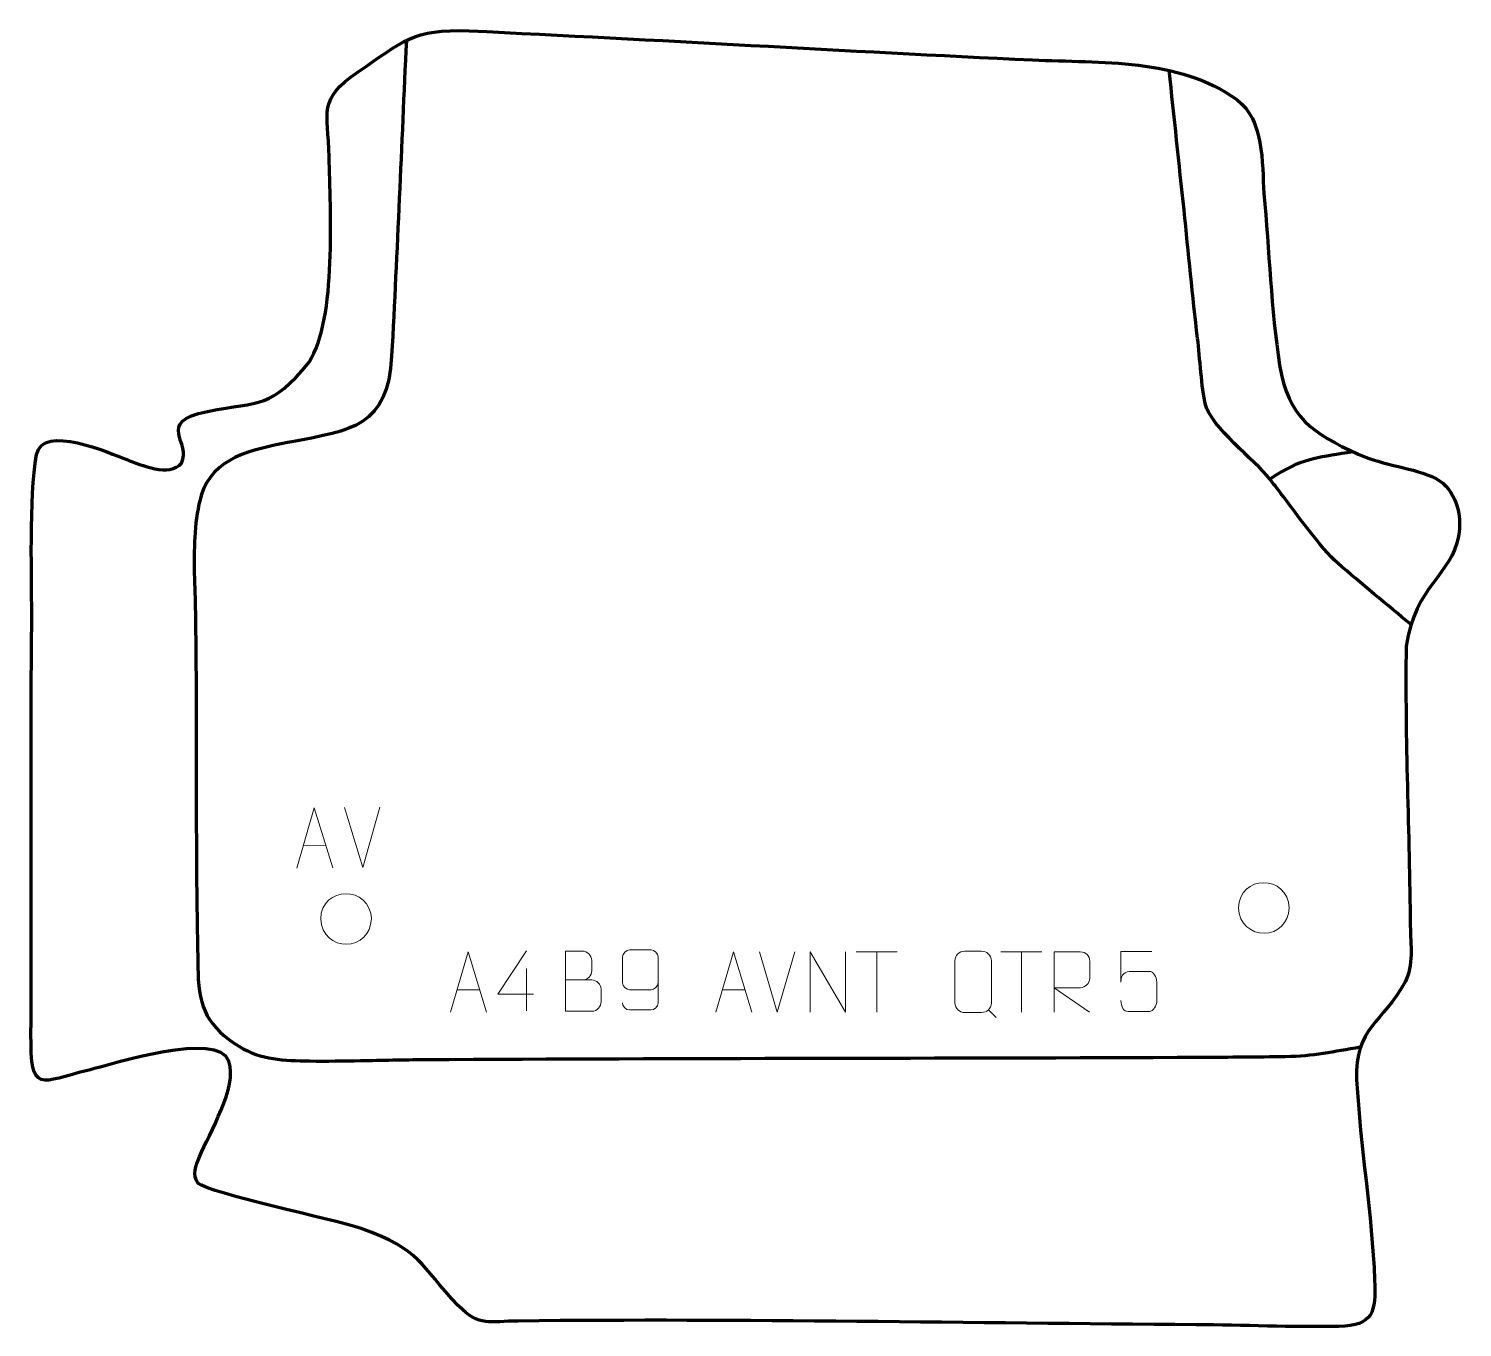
# Model space of a CAD drawing. Header units: millimetres. Extents: x -548 to 46, y 77 to 616.
import ezdxf

# ---------------------------------------------------------------- set-up
doc = ezdxf.new("R2010")
doc.units = ezdxf.units.MM
doc.header["$MEASUREMENT"] = 0
doc.layers.add('layer 2', color=7, linetype='Continuous')
doc.layers.add('layer 3', color=7, linetype='Continuous')

msp = doc.modelspace()

# ---------------------------------------------------------------- linework, layer by layer
at = {"layer": 'layer 2', "color": 140, "lineweight": 158}
for points, knots in [([(-391.5824, 611.3162), (-393.618, 567.7227), (-395.3426, 524.1177), (-397.6835, 480.5385), (-397.6835, 480.5385), (-399.2794, 450.9359), (-414.1869, 449.6619), (-439.1506, 444.8443), (-439.1506, 444.8443), (-439.1506, 444.8443), (-440.8695, 444.5126), (-440.8695, 444.5126), (-440.8695, 444.5126), (-455.1072, 441.6744), (-472.0853, 438.3896), (-476.6706, 422.5599), (-476.6706, 422.5599), (-479.4181, 413.0749), (-479.7359, 401.5319), (-479.5569, 391.6786), (-479.5569, 391.6786), (-479.5569, 391.6786), (-479.5308, 390.2412), (-479.5308, 390.2412), (-479.5308, 390.2412), (-479.4092, 384.8007), (-479.1961, 379.3639), (-479.0955, 373.9233), (-479.0955, 373.9233), (-478.4913, 334.1889), (-478.9785, 294.232), (-478.4748, 254.4124), (-478.4748, 254.4124), (-478.3488, 244.4457), (-478.1836, 234.4816), (-477.975, 224.5163), (-477.975, 224.5163), (-477.6552, 209.8477), (-473.7415, 201.9713), (-461.0498, 194.0612), (-461.0498, 194.0612), (-451.67, 188.2152), (-442.3381, 188.2372), (-431.6919, 187.9952), (-431.6919, 187.9952), (-424.6626, 187.8351), (-417.6425, 188.0137), (-410.615, 188.139), (-410.615, 188.139), (-401.6953, 188.2636), (-392.784, 188.496), (-383.8622, 188.5713), (-383.8622, 188.5713), (-276.4792, 189.1905), (-169.0934, 189.0459), (-61.7097, 189.5455), (-61.7097, 189.5455), (-50.1549, 189.5996), (-38.6032, 189.6969), (-27.0493, 189.8574), (-27.0493, 189.8574), (-15.2167, 190.0254), (-7.1492, 191.9555), (4.257, 193.81)], [0, 0, 0, 0, 0.05882353, 0.05882353, 0.05882353, 0.05882353, 0.11764706, 0.11764706, 0.11764706, 0.11764706, 0.17647059, 0.17647059, 0.17647059, 0.17647059, 0.23529412, 0.23529412, 0.23529412, 0.23529412, 0.29411765, 0.29411765, 0.29411765, 0.29411765, 0.35294118, 0.35294118, 0.35294118, 0.35294118, 0.41176471, 0.41176471, 0.41176471, 0.41176471, 0.47058824, 0.47058824, 0.47058824, 0.47058824, 0.52941176, 0.52941176, 0.52941176, 0.52941176, 0.58823529, 0.58823529, 0.58823529, 0.58823529, 0.64705882, 0.64705882, 0.64705882, 0.64705882, 0.70588235, 0.70588235, 0.70588235, 0.70588235, 0.76470588, 0.76470588, 0.76470588, 0.76470588, 0.82352941, 0.82352941, 0.82352941, 0.82352941, 0.88235294, 0.88235294, 0.88235294, 0.88235294, 1, 1, 1, 1]), ([(25.1699, 368.9853), (15.1645, 377.3824), (4.5825, 385.9149), (-5.196, 394.4752), (-5.196, 394.4752), (-12.1651, 400.5762), (-22.672, 415.4676), (-28.8301, 423.4264), (-28.8301, 423.4264), (-30.3549, 425.397), (-31.8796, 427.3677), (-33.4044, 429.3383), (-33.4044, 429.3383), (-39.3448, 437.0157), (-58.0481, 451.3375), (-60.111, 460.2229), (-60.111, 460.2229), (-61.7766, 467.3973), (-62.4108, 479.7706), (-63.3776, 487.7492), (-63.3776, 487.7492), (-65.5212, 505.4382), (-67.1336, 523.1976), (-69.0019, 540.9183), (-69.0019, 540.9183), (-71.0601, 560.2522), (-73.1086, 579.5874), (-75.1472, 598.9234)], [0, 0, 0, 0, 0.125, 0.125, 0.125, 0.125, 0.25, 0.25, 0.25, 0.25, 0.375, 0.375, 0.375, 0.375, 0.5, 0.5, 0.5, 0.5, 0.625, 0.625, 0.625, 0.625, 0.75, 0.75, 0.75, 0.75, 1, 1, 1, 1]), ([(1.0078, 440.7427), (-11.7913, 438.3033), (-19.2898, 438.4029), (-30.6085, 431.1339), (-30.6085, 431.1339), (-30.6085, 431.1339), (-33.4044, 429.3383), (-33.4044, 429.3383)], [0, 0, 0, 0, 0.33333333, 0.33333333, 0.33333333, 0.33333333, 1, 1, 1, 1])]:
    msp.add_open_spline(points, degree=3, knots=knots, dxfattribs=at)
at = {"layer": 'layer 3', "color": 242, "lineweight": 158}
msp.add_open_spline([(-431.9322, 477.854), (-447.9733, 458.3959), (-451.7593, 461.8491), (-474.0433, 457.4502), (-474.0433, 457.4502), (-496.3445, 453.0477), (-480.0348, 444.3437), (-484.9067, 436.0196), (-484.9067, 436.0196), (-489.6482, 430.0134), (-501.8144, 435.2737), (-507.5499, 437.4411), (-507.5499, 437.4411), (-514.6521, 440.2186), (-542.5459, 452.4717), (-544.946, 439.5148), (-544.946, 439.5148), (-548.2417, 421.7223), (-546.8048, 387.7672), (-546.9833, 368.5874), (-546.9833, 368.5874), (-547.5824, 312.0622), (-546.929, 255.6143), (-547.2941, 199.1438), (-547.2941, 199.1438), (-547.4585, 173.8145), (-543.7477, 179.2173), (-523.1728, 184.1782), (-523.1728, 184.1782), (-513.4754, 186.7338), (-469.6083, 200.5647), (-465.1835, 187.8201), (-465.1835, 187.8201), (-461.4539, 177.078), (-473.3933, 157.9603), (-477.4493, 148.1346), (-477.4493, 148.1346), (-478.8975, 144.6262), (-480.4547, 140.645), (-478.0056, 137.3155), (-478.0056, 137.3155), (-472.7298, 132.8306), (-422.8767, 122.5816), (-410.2711, 118.4741), (-410.2711, 118.4741), (-384.9679, 109.3917), (-386.5899, 103.6842), (-369.8929, 86.3676), (-369.8929, 86.3676), (-361.44, 77.6011), (-356.7527, 79.9414), (-345.2304, 80.0764), (-345.2304, 80.0764), (-251.8422, 81.1146), (-157.5201, 79.1289), (-64.0315, 78.553), (-64.0315, 78.553), (-44.5577, 78.4081), (-24.0747, 77.4597), (-4.7646, 77.8411), (-4.7646, 77.8411), (9.428, 78.1214), (10.6357, 83.7343), (10.0773, 97.1049), (10.0773, 97.1049), (8.9422, 124.2924), (4.1554, 152.4907), (2.5912, 180.0811), (2.5912, 180.0811), (1.7737, 202.0204), (13.4194, 203.6409), (22.7028, 220.7484), (22.7028, 220.7484), (26.338, 227.4474), (24.9184, 236.3769), (24.8529, 244.0118), (24.8529, 244.0118), (24.5228, 282.4828), (22.5586, 321.6749), (23.1357, 359.986), (23.1357, 359.986), (26.9538, 385.3831), (41.8342, 389.2434), (44.8492, 405.66), (44.8492, 405.66), (46.4397, 414.3211), (43.8564, 425.0643), (35.5071, 429.5801), (35.5071, 429.5801), (26.1885, 434.2044), (14.1067, 434.8583), (3.1971, 439.7237), (3.1971, 439.7237), (-15.6592, 448.4198), (-25.8672, 454.9408), (-29.3497, 476.5659), (-29.3497, 476.5659), (-32.868, 499.6265), (-33.6654, 524.4111), (-35.8433, 547.8567), (-35.8433, 547.8567), (-36.7065, 560.6503), (-35.6738, 578.3203), (-47.1405, 586.8134), (-47.1405, 586.8134), (-71.4363, 604.2744), (-103.2153, 601.9382), (-131.914, 603.2687), (-131.914, 603.2687), (-209.8013, 606.8889), (-287.6551, 611.7101), (-365.5051, 615.345), (-365.5051, 615.345), (-388.9694, 616.2339), (-393.117, 610.8406), (-411.5081, 598.3352), (-411.5081, 598.3352), (-428.6631, 586.6701), (-423.9466, 582.2229), (-423.6056, 563.0052), (-423.6056, 563.0052), (-423.2143, 540.9624), (-420.2823, 496.2105), (-431.9322, 477.854)], degree=3, knots=[0, 0, 0, 0, 0.03125, 0.03125, 0.03125, 0.03125, 0.0625, 0.0625, 0.0625, 0.0625, 0.09375, 0.09375, 0.09375, 0.09375, 0.125, 0.125, 0.125, 0.125, 0.15625, 0.15625, 0.15625, 0.15625, 0.1875, 0.1875, 0.1875, 0.1875, 0.21875, 0.21875, 0.21875, 0.21875, 0.25, 0.25, 0.25, 0.25, 0.28125, 0.28125, 0.28125, 0.28125, 0.3125, 0.3125, 0.3125, 0.3125, 0.34375, 0.34375, 0.34375, 0.34375, 0.375, 0.375, 0.375, 0.375, 0.40625, 0.40625, 0.40625, 0.40625, 0.4375, 0.4375, 0.4375, 0.4375, 0.46875, 0.46875, 0.46875, 0.46875, 0.5, 0.5, 0.5, 0.5, 0.53125, 0.53125, 0.53125, 0.53125, 0.5625, 0.5625, 0.5625, 0.5625, 0.59375, 0.59375, 0.59375, 0.59375, 0.625, 0.625, 0.625, 0.625, 0.65625, 0.65625, 0.65625, 0.65625, 0.6875, 0.6875, 0.6875, 0.6875, 0.71875, 0.71875, 0.71875, 0.71875, 0.75, 0.75, 0.75, 0.75, 0.78125, 0.78125, 0.78125, 0.78125, 0.8125, 0.8125, 0.8125, 0.8125, 0.84375, 0.84375, 0.84375, 0.84375, 0.875, 0.875, 0.875, 0.875, 0.90625, 0.90625, 0.90625, 0.90625, 0.9375, 0.9375, 0.9375, 0.9375, 1, 1, 1, 1], dxfattribs=at)
at = {"layer": 'layer 3', "color": 250, "lineweight": 9}
for points, knots in [([(-437.0041, 268.0062), (-437.0041, 268.0062), (-429.8808, 293.0315), (-429.8808, 293.0315), (-429.8808, 293.0315), (-429.8808, 293.0315), (-422.0639, 268.1542), (-422.0639, 268.1542)], [0, 0, 0, 0, 0.33333333, 0.33333333, 0.33333333, 0.33333333, 1, 1, 1, 1]), ([(-46.3771, 251.4418), (-46.3722, 258.0826), (-41.1366, 261.9806), (-35.9805, 261.9347), (-35.9805, 261.9347), (-30.8264, 262.0828), (-25.5125, 258.0719), (-25.3759, 251.4325), (-25.3759, 251.4325), (-25.6834, 245.0998), (-30.0851, 241.0253), (-35.7725, 240.9396), (-35.7725, 240.9396), (-40.9266, 240.7915), (-46.2406, 244.8024), (-46.3771, 251.4418)], [0, 0, 0, 0, 0.2, 0.2, 0.2, 0.2, 0.4, 0.4, 0.4, 0.4, 0.6, 0.6, 0.6, 0.6, 1, 1, 1, 1]), ([(-427.086, 246.8751), (-427.0811, 253.5159), (-421.8455, 257.414), (-416.6895, 257.3681), (-416.6895, 257.3681), (-411.5354, 257.5161), (-406.2214, 253.5053), (-406.0849, 246.8659), (-406.0849, 246.8659), (-406.3924, 240.5332), (-410.7941, 236.4587), (-416.4814, 236.3729), (-416.4814, 236.3729), (-421.6355, 236.2249), (-426.9495, 240.2358), (-427.086, 246.8751)], [0, 0, 0, 0, 0.2, 0.2, 0.2, 0.2, 0.4, 0.4, 0.4, 0.4, 0.6, 0.6, 0.6, 0.6, 1, 1, 1, 1]), ([(-373.2666, 208.2534), (-373.2666, 208.2534), (-365.8956, 233.2069), (-365.8956, 233.2069), (-365.8956, 233.2069), (-365.8956, 233.2069), (-358.3257, 208.2534), (-358.3257, 208.2534)], [0, 0, 0, 0, 0.33333333, 0.33333333, 0.33333333, 0.33333333, 1, 1, 1, 1]), ([(-338.8631, 215.6134), (-338.8631, 215.6134), (-353.6848, 215.6134), (-353.6848, 215.6134), (-353.6848, 215.6134), (-353.6848, 215.6134), (-341.8072, 233.6839), (-341.8072, 233.6839)], [0, 0, 0, 0, 0.33333333, 0.33333333, 0.33333333, 0.33333333, 1, 1, 1, 1]), ([(-325.5614, 221.5726), (-321.9228, 221.573), (-318.3357, 221.573), (-314.6963, 221.5726), (-314.6963, 221.5726), (-312.7209, 221.5553), (-310.7973, 219.8192), (-310.7973, 217.7696), (-310.7973, 217.7696), (-310.7977, 216.641), (-310.7977, 213.5916), (-310.7973, 212.4627), (-310.7973, 212.4627), (-310.7797, 210.6048), (-312.3218, 208.5909), (-314.6433, 208.6078), (-314.6433, 208.6078), (-318.2831, 208.6082), (-321.9225, 208.6082), (-325.5614, 208.6078), (-325.5614, 208.6078), (-325.5614, 216.9261), (-325.5614, 225.2439), (-325.5614, 233.5614), (-325.5614, 233.5614), (-323.1877, 233.5614), (-320.8136, 233.5614), (-318.4394, 233.5614), (-318.4394, 233.5614), (-316.7586, 233.579), (-314.6618, 231.6685), (-314.6441, 229.7061), (-314.6441, 229.7061), (-314.6445, 227.64), (-314.6445, 227.494), (-314.6441, 225.4275), (-314.6441, 225.4275), (-314.6268, 223.3614), (-316.4813, 221.5553), (-318.4913, 221.5726)], [0, 0, 0, 0, 0.09090909, 0.09090909, 0.09090909, 0.09090909, 0.18181818, 0.18181818, 0.18181818, 0.18181818, 0.27272727, 0.27272727, 0.27272727, 0.27272727, 0.36363636, 0.36363636, 0.36363636, 0.36363636, 0.45454545, 0.45454545, 0.45454545, 0.45454545, 0.54545455, 0.54545455, 0.54545455, 0.54545455, 0.63636364, 0.63636364, 0.63636364, 0.63636364, 0.72727273, 0.72727273, 0.72727273, 0.72727273, 0.81818182, 0.81818182, 0.81818182, 0.81818182, 1, 1, 1, 1]), ([(-301.9739, 212.0792), (-301.9498, 210.7397), (-300.5936, 209.0864), (-299.0217, 209.1208), (-299.0217, 209.1208), (-296.0369, 209.1211), (-293.0517, 209.1211), (-290.0663, 209.1208), (-290.0663, 209.1208), (-288.8472, 209.1058), (-287.119, 210.5434), (-287.114, 212.0792), (-287.114, 212.0792), (-287.1143, 218.4396), (-287.1143, 224.8004), (-287.114, 231.1612), (-287.114, 231.1612), (-287.1187, 232.3241), (-288.8472, 234.0952), (-290.0663, 234.1196), (-290.0663, 234.1196), (-293.0517, 234.1193), (-296.0369, 234.1193), (-299.0217, 234.1196), (-299.0217, 234.1196), (-300.2998, 234.0758), (-301.9695, 232.4613), (-301.9739, 231.1612), (-301.9739, 231.1612), (-301.9739, 227.5778), (-301.9739, 223.9948), (-301.9739, 220.412), (-301.9739, 220.412), (-301.9354, 218.9338), (-300.3527, 217.5009), (-299.0217, 217.503), (-299.0217, 217.503), (-296.0369, 217.5027), (-293.0517, 217.5027), (-290.0663, 217.503), (-290.0663, 217.503), (-288.7368, 217.498), (-287.0938, 219.0052), (-287.1355, 220.4338)], [0, 0, 0, 0, 0.08333333, 0.08333333, 0.08333333, 0.08333333, 0.16666667, 0.16666667, 0.16666667, 0.16666667, 0.25, 0.25, 0.25, 0.25, 0.33333333, 0.33333333, 0.33333333, 0.33333333, 0.41666667, 0.41666667, 0.41666667, 0.41666667, 0.5, 0.5, 0.5, 0.5, 0.58333333, 0.58333333, 0.58333333, 0.58333333, 0.66666667, 0.66666667, 0.66666667, 0.66666667, 0.75, 0.75, 0.75, 0.75, 0.83333333, 0.83333333, 0.83333333, 0.83333333, 1, 1, 1, 1]), ([(-263.2666, 208.2534), (-263.2666, 208.2534), (-255.8956, 233.2069), (-255.8956, 233.2069), (-255.8956, 233.2069), (-255.8956, 233.2069), (-248.3257, 208.2534), (-248.3257, 208.2534)], [0, 0, 0, 0, 0.33333333, 0.33333333, 0.33333333, 0.33333333, 1, 1, 1, 1]), ([(-224.1234, 208.2534), (-224.1234, 208.2534), (-224.1234, 233.2069), (-224.1234, 233.2069), (-224.1234, 233.2069), (-224.1234, 233.2069), (-209.4686, 208.2534), (-209.4686, 208.2534), (-209.4686, 208.2534), (-209.4686, 208.2534), (-209.4686, 233.2069), (-209.4686, 233.2069)], [0, 0, 0, 0, 0.25, 0.25, 0.25, 0.25, 0.5, 0.5, 0.5, 0.5, 1, 1, 1, 1]), ([(-160.0518, 233.4839), (-157.684, 233.4839), (-155.316, 233.4839), (-152.948, 233.4839), (-152.948, 233.4839), (-150.9662, 233.5201), (-148.9389, 232.0016), (-148.9118, 229.52), (-148.9118, 229.52), (-148.9121, 223.6694), (-148.9121, 217.8185), (-148.9118, 211.9671), (-148.9118, 211.9671), (-149.054, 209.6018), (-150.7615, 208.0955), (-152.948, 208.0845), (-152.948, 208.0845), (-155.322, 208.085), (-157.6958, 208.085), (-160.0693, 208.0845), (-160.0693, 208.0845), (-162.0292, 207.9773), (-164.037, 209.8958), (-164.0255, 211.9495), (-164.0255, 211.9495), (-164.0252, 217.8235), (-164.0252, 223.6973), (-164.0255, 229.5707), (-164.0255, 229.5707), (-164.0212, 231.7473), (-162.243, 233.4976), (-160.0518, 233.4839)], [0, 0, 0, 0, 0.11111111, 0.11111111, 0.11111111, 0.11111111, 0.22222222, 0.22222222, 0.22222222, 0.22222222, 0.33333333, 0.33333333, 0.33333333, 0.33333333, 0.44444444, 0.44444444, 0.44444444, 0.44444444, 0.55555556, 0.55555556, 0.55555556, 0.55555556, 0.66666667, 0.66666667, 0.66666667, 0.66666667, 0.77777778, 0.77777778, 0.77777778, 0.77777778, 1, 1, 1, 1]), ([(-122.8005, 208.2534), (-122.8005, 208.2534), (-122.8005, 233.2069), (-122.8005, 233.2069), (-122.8005, 233.2069), (-119.2057, 233.2069), (-115.6102, 233.2069), (-112.015, 233.2069), (-112.015, 233.2069), (-109.6897, 233.1692), (-108.1324, 231.6792), (-108.1365, 229.3128), (-108.1365, 229.3128), (-108.1369, 227.2773), (-108.1369, 224.2179), (-108.1365, 222.1819), (-108.1365, 222.1819), (-108.143, 220.3064), (-109.9553, 218.3646), (-111.9648, 218.3455), (-111.9648, 218.3455), (-111.9648, 218.3455), (-122.8005, 218.3455), (-122.8005, 218.3455), (-122.8005, 218.3455), (-122.8005, 218.3455), (-108.1458, 208.2534), (-108.1458, 208.2534)], [0, 0, 0, 0, 0.125, 0.125, 0.125, 0.125, 0.25, 0.25, 0.25, 0.25, 0.375, 0.375, 0.375, 0.375, 0.5, 0.5, 0.5, 0.5, 0.625, 0.625, 0.625, 0.625, 0.75, 0.75, 0.75, 0.75, 1, 1, 1, 1]), ([(-82.3511, 233.3888), (-82.3511, 233.3888), (-95.2028, 233.3888), (-95.2028, 233.3888), (-95.2028, 233.3888), (-95.2025, 229.1582), (-95.2025, 224.9273), (-95.2028, 220.6961), (-95.2028, 220.6961), (-95.2031, 224.0062), (-93.5721, 225.078), (-90.7601, 225.1385), (-90.7601, 225.1385), (-88.3205, 225.1388), (-85.881, 225.1388), (-83.4418, 225.1385), (-83.4418, 225.1385), (-81.792, 225.1453), (-80.3171, 222.7648), (-80.2886, 220.6961), (-80.2886, 220.6961), (-80.2889, 218.1088), (-80.2889, 215.5212), (-80.2886, 212.9335), (-80.2886, 212.9335), (-80.2424, 210.9741), (-81.7418, 208.5378), (-83.3677, 208.4793), (-83.3677, 208.4793), (-85.3242, 208.4796), (-90.2192, 208.4796), (-92.1762, 208.4793), (-92.1762, 208.4793), (-94.0217, 208.4705), (-95.1288, 210.4353), (-95.1496, 212.9864)], [0, 0, 0, 0, 0.1, 0.1, 0.1, 0.1, 0.2, 0.2, 0.2, 0.2, 0.3, 0.3, 0.3, 0.3, 0.4, 0.4, 0.4, 0.4, 0.5, 0.5, 0.5, 0.5, 0.6, 0.6, 0.6, 0.6, 0.7, 0.7, 0.7, 0.7, 0.8, 0.8, 0.8, 0.8, 1, 1, 1, 1])]:
    msp.add_open_spline(points, degree=3, knots=knots, dxfattribs=at)
for points in [[(-409.6459, 268.2701), (-409.6459, 268.2701), (-417.2145, 293.1499), (-417.2145, 293.1499)], [(-402.5716, 293.295), (-402.5716, 293.295), (-409.6458, 268.2701), (-409.6458, 268.2701)], [(-434.3733, 277.2821), (-434.3733, 277.2821), (-424.878, 277.3762), (-424.878, 277.3762)], [(-237.7961, 208.2533), (-237.7961, 208.2533), (-245.1179, 233.2069), (-245.1179, 233.2069)], [(-230.4742, 233.2069), (-230.4742, 233.2069), (-237.796, 208.2533), (-237.796, 208.2533)], [(-204.9622, 233.1834), (-204.9622, 233.1834), (-187.975, 233.1834), (-187.975, 233.1834)], [(-196.4684, 208.2534), (-196.4684, 208.2534), (-196.4684, 233.2069), (-196.4684, 233.2069)], [(-144.9622, 233.1834), (-144.9622, 233.1834), (-127.975, 233.1834), (-127.975, 233.1834)], [(-136.4684, 208.2534), (-136.4684, 208.2534), (-136.4684, 233.2069), (-136.4684, 233.2069)], [(-341.8072, 226.3745), (-341.8072, 226.3745), (-341.8072, 208.7098), (-341.8072, 208.7098)], [(-370.544, 217.5028), (-370.544, 217.5028), (-361.0483, 217.5028), (-361.0483, 217.5028)], [(-260.544, 217.5028), (-260.544, 217.5028), (-251.0483, 217.5028), (-251.0483, 217.5028)], [(-150.1217, 209.1825), (-150.1217, 209.1825), (-146.9115, 205.9756), (-146.9115, 205.9756)]]:
    msp.add_open_spline(points, degree=3, dxfattribs=at)

doc.saveas('drawing.dxf')
